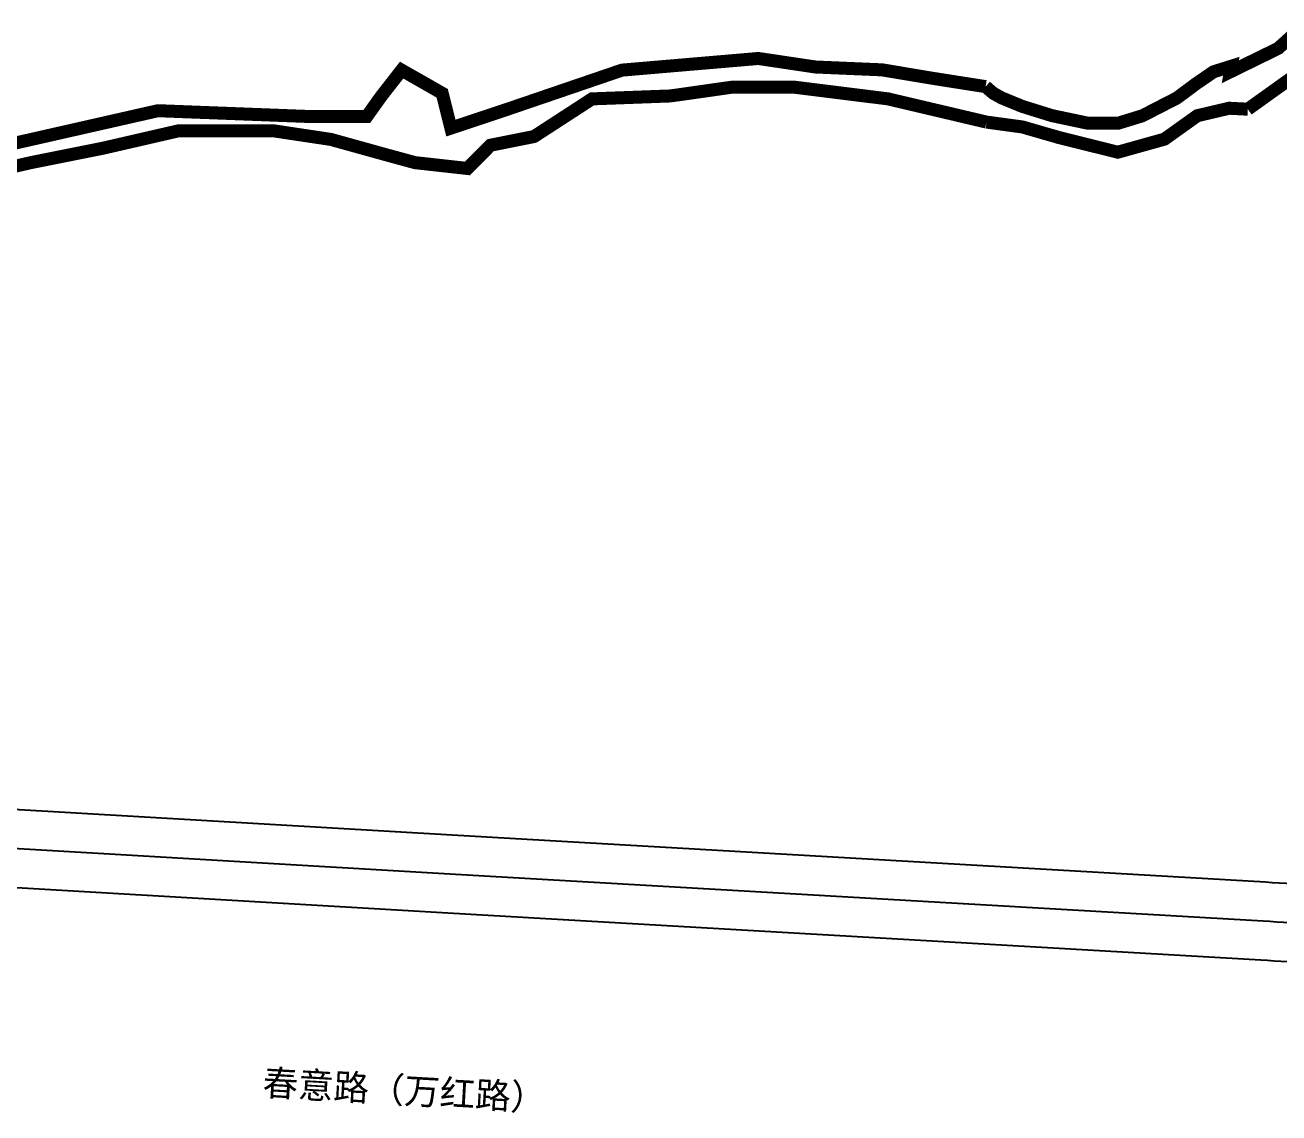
# Model space of a CAD drawing. Extents: x 529262 to 576451, y 2694391 to 2717535.
# Drawn here: x 564894.5 to 565087.4, y 2710483.3 to 2710650.5 of the extents above; entities that cross this region are included whole.
import ezdxf
from ezdxf.enums import TextEntityAlignment as Align
from ezdxf.xclip import XClip

# ---------------------------------------------------------------- set-up
doc = ezdxf.new("R2010")
doc.units = 0
doc.header["$XCLIPFRAME"] = 0
for name, color, linetype in [('PP-COM', 7, 'Continuous'), ('RD-中线', 40, 'Continuous'), ('RD-红线', 7, 'Continuous'), ('RD-路名', 7, 'Continuous'), ('河流', 4, 'Continuous')]:
    doc.layers.add(name, color=color, linetype=linetype)
doc.styles.add('黑体', font='simhei.ttf')

# ---------------------------------------------------------------- blocks, each defined once
blk = doc.blocks.new('A$C19FD0107')
at = {"layer": 'RD-中线', "color": 8, "linetype": 'Continuous', "flags": 128}
blk.add_lwpolyline([(-5805.77, 16110.42), (-5896.51, 16120.74, 0.01384), (-5913.06, 16122.16), (-6038.14, 16129.41), (-6259.03, 16142.34, 0.079675), (-6353.56, 16132.8)], format="xyb", dxfattribs=at)
at = {"layer": 'RD-红线', "color": 8, "linetype": 'Continuous', "flags": 128}
for points in [[(-5838.23, 16120.15), (-5895.83, 16126.7, 0.01384), (-5912.71, 16128.15), (-6037.8, 16135.4), (-6258.68, 16148.33, 0.058297), (-6329.67, 16144.21)], [(-5838.91, 16108.15), (-5897.19, 16114.78, 0.01384), (-5913.4, 16116.17), (-6038.49, 16123.42), (-6259.38, 16136.35, 0.0623), (-6332.2, 16131.54)]]:
    blk.add_lwpolyline(points, format="xyb", dxfattribs=at)
at = {"layer": '河流', "color": 8, "const_width": 2}
for points in [[(-5907.89, 16258.94), (-5910.76, 16256.36), (-5918.11, 16252.76), (-5917.96, 16253.62), (-5920.7, 16252.76), (-5923.43, 16250.89), (-5926.31, 16248.74), (-5931.64, 16246), (-5935.38, 16244.85), (-5939.98, 16244.85), (-5945.5, 16246.01), (-5950.1, 16247.44), (-5953.27, 16248.74), (-5954.57, 16249.46), (-5955.75, 16250.48)], [(-5907.89, 16258.94), (-5910.76, 16256.36), (-5918.11, 16252.76), (-5917.96, 16253.62), (-5920.7, 16252.76), (-5923.43, 16250.89), (-5926.31, 16248.74), (-5931.64, 16246), (-5935.38, 16244.85), (-5939.98, 16244.85), (-5945.5, 16246.01), (-5950.1, 16247.44), (-5953.27, 16248.74), (-5954.57, 16249.46), (-5955.75, 16250.48)], [(-6179.49, 16237.88), (-6161.58, 16236.53), (-6159.8, 16236.53), (-6153.55, 16230.74), (-6143.29, 16231.63), (-6127.23, 16235.2), (-6116.52, 16239.21), (-6102.69, 16242.33), (-6083.06, 16246.78), (-6059.86, 16245.89), (-6050.94, 16245.89), (-6048.71, 16249.01), (-6045.58, 16253.02), (-6039.34, 16249.46), (-6038, 16244.11), (-6029.97, 16246.78), (-6011.68, 16253.02), (-5990.71, 16254.81), (-5981.93, 16253.5), (-5971.67, 16253.06), (-5963.64, 16251.72), (-5955.75, 16250.48)], [(-6179.49, 16237.88), (-6161.58, 16236.53), (-6159.8, 16236.53), (-6153.55, 16230.74), (-6143.29, 16231.63), (-6127.23, 16235.2), (-6116.52, 16239.21), (-6102.69, 16242.33), (-6083.06, 16246.78), (-6059.86, 16245.89), (-6050.94, 16245.89), (-6048.71, 16249.01), (-6045.58, 16253.02), (-6039.34, 16249.46), (-6038, 16244.11), (-6029.97, 16246.78), (-6011.68, 16253.02), (-5990.71, 16254.81), (-5981.93, 16253.5), (-5971.67, 16253.06), (-5963.64, 16251.72), (-5955.75, 16250.48)], [(-5915.42, 16247.01), (-5905.86, 16253.85)], [(-5915.42, 16247.01), (-5905.86, 16253.85)], [(-5955.61, 16245.03), (-5970.78, 16248.6), (-5985.06, 16250.38), (-5994.87, 16250.38), (-6004.24, 16249.05), (-6016.29, 16248.6), (-6025.21, 16242.81), (-6031.9, 16241.47), (-6035.47, 16237.9), (-6043.5, 16238.79), (-6048.41, 16240.13), (-6056.44, 16242.36), (-6065.36, 16243.7), (-6079.93, 16243.68), (-6091.53, 16241.01), (-6102.68, 16238.78), (-6112.49, 16236.55)], [(-5955.61, 16245.03), (-5970.78, 16248.6), (-5985.06, 16250.38), (-5994.87, 16250.38), (-6004.24, 16249.05), (-6016.29, 16248.6), (-6025.21, 16242.81), (-6031.9, 16241.47), (-6035.47, 16237.9), (-6043.5, 16238.79), (-6048.41, 16240.13), (-6056.44, 16242.36), (-6065.36, 16243.7), (-6079.93, 16243.68), (-6091.53, 16241.01), (-6102.68, 16238.78), (-6112.49, 16236.55)], [(-5955.61, 16245.03), (-5950.1, 16244.28), (-5944.63, 16242.7), (-5935.42, 16240.4), (-5928.23, 16242.41), (-5923.19, 16246.01), (-5918.29, 16247.16), (-5915.42, 16247.01)], [(-5955.61, 16245.03), (-5950.1, 16244.28), (-5944.63, 16242.7), (-5935.42, 16240.4), (-5928.23, 16242.41), (-5923.19, 16246.01), (-5918.29, 16247.16), (-5915.42, 16247.01)]]:
    blk.add_lwpolyline(points, dxfattribs=at)

msp = doc.modelspace()

# ---------------------------------------------------------------- block references
at = {"layer": 'PP-COM'}
ref = msp.add_blockref('A$C19FD0107', (570997.993, 2694390.603), dxfattribs=at)
XClip(ref).set_block_clipping_path([(-9366.4383134884, 14428.6043910822), (-3328.4480743363, 17452.7484863754)])

# ---------------------------------------------------------------- texts
at = {"layer": 'RD-路名', "color": 7, "style": '黑体'}
msp.add_text('春意路（万红路）', height=4, rotation=356.76794, dxfattribs=at).set_placement((564952.853, 2710486.84), align=Align.MIDDLE)

doc.saveas('drawing.dxf')
